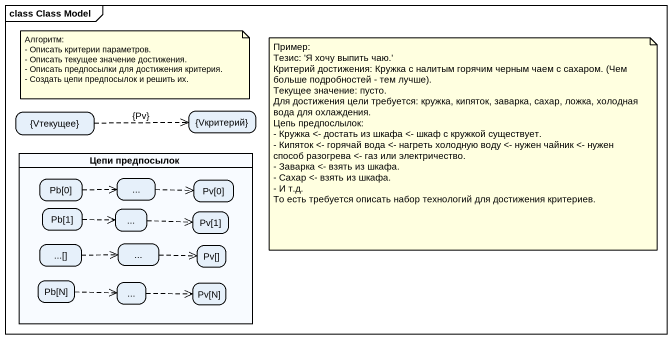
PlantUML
@startuml
mainframe class Class Model
hide empty description
state "{Vтекущее}" as Vтекущее
state "{Vкритерий}" as Vкритерий
state "Цепи предпосылок" as Цепи_предпосылок <<partition>> {
  state "Pb[0]" as Pb_0
  state "..." as state1
  state "Pv[0]" as Pv_0
  state "Pb[1]" as Pb_1
  state "..." as state2
  state "Pv[1]" as Pv_1
  state "...[]" as state3
  state "..." as state4
  state "Pv[]" as Pv
  state "Pb[N]" as Pb_N
  state "..." as state5
  state "Pv[N]" as Pv_N
}
Vтекущее -right[dashed]-> Vкритерий : {Pv}
Pb_0 -right[dashed]-> state1
state1 -right[dashed]-> Pv_0
Pb_1 -right[dashed]-> state2
state2 -right[dashed]-> Pv_1
state3 -right[dashed]-> state4
state4 -right[dashed]-> Pv
Pb_N -right[dashed]-> state5
state5 -right[dashed]-> Pv_N
note as N1
  Алгоритм:
  - Описать критерии параметров.
  - Описать текущее значение достижения.
  - Описать предпосылки для достижения критерия.
  - Создать цепи предпосылок и решить их.
end note
note as N2
  Пример:
  Тезис: 'Я хочу выпить чаю.'
  Критерий достижения: Кружка с налитым горячим черным чаем с сахаром. (Чем больше подробностей - тем лучше).
  Текущее значение: пусто.
  Для достижения цели требуется: кружка, кипяток, заварка, сахар, ложка, холодная вода для охлаждения.
  Цепь предпослылок:
  - Кружка <- достать из шкафа <- шкаф с кружкой существует.
  - Кипяток <- горячай вода <- нагреть холодную воду <- нужен чайник <- нужен способ разогрева <- газ или электричество.
  - Заварка <- взять из шкафа.
  - Сахар <- взять из шкафа.
  - И т.д.
  То есть требуется описать набор технологий для достижения критериев.
end note
@enduml
